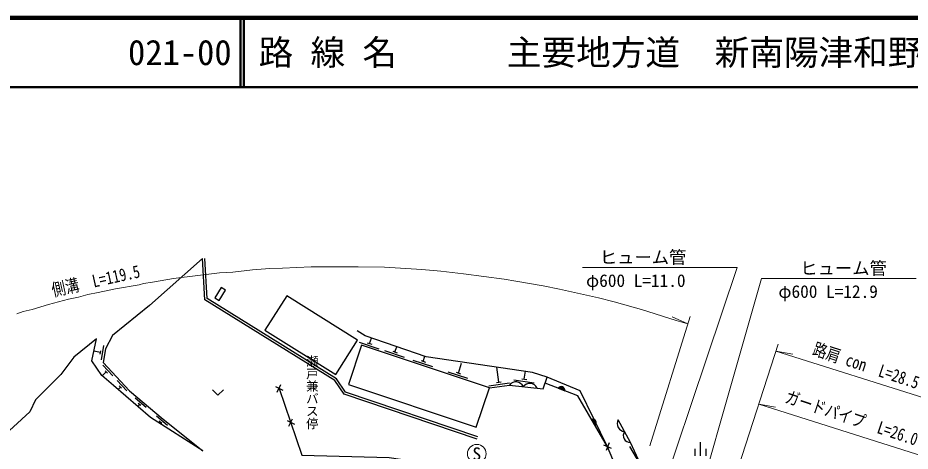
# Model space of a CAD drawing. Units: millimetres at full size, sheet at 1:1000; details may follow other scales. Extents: x 40000 to 680000, y 20000 to 380000.
# Drawn here: x 145611 to 274469, y 317377 to 380000 of the extents above; entities that cross this region are included whole.
import ezdxf
from ezdxf.enums import TextEntityAlignment as Align

# ---------------------------------------------------------------- set-up
doc = ezdxf.new("R2010")
doc.units = ezdxf.units.MM
doc.header["$LTSCALE"] = 1000
for name, color, linetype, lineweight in [('M-BGD', 7, 'Continuous', 25), ('M-STR-HTXT', 7, 'Continuous', 13), ('M-TTL', 2, 'Continuous', 140), ('M-TTL-LINE', 7, 'Continuous', 50)]:
    doc.layers.add(name, color=color, linetype=linetype, lineweight=lineweight)
doc.layers.add('M-BMK-HTXT', color=7, linetype='Continuous')
doc.layers.add('M-TTL-TXT', color=7, linetype='Continuous')
doc.styles.add('@ＭＳ ゴシック', font='')
doc.styles.add('ＭＳ ゴシック', font='')
doc.styles.get('@ＭＳ ゴシック').set_extended_font_data('@MS Gothic')
doc.styles.get('ＭＳ ゴシック').set_extended_font_data('MS Gothic')

msp = doc.modelspace()

# ---------------------------------------------------------------- hatches: boundary and pattern name
at = {"layer": 'M-BGD'}
for points in [[(223657, 326468, -0.82183), (224579, 326106)], [(228981, 321096, 0.82183), (228481, 321952)]]:
    msp.add_hatch(color=256, dxfattribs=at).paths.add_polyline_path(points)

# ---------------------------------------------------------------- linework, layer by layer
for p, q in [((157682, 330573), (158022, 332645)), ((194884, 333122), (197731, 332176)), ((196070, 333044), (196734, 332823)), ((196402, 332933), (196663, 333719)), ((200074, 331713), (200332, 332474)), ((157556, 331658), (156597, 331815)), ((157516, 331416), (157595, 331900)), ((198556, 331901), (201403, 330955)), ((199742, 331823), (200406, 331602)), ((202645, 330542), (205492, 329596)), ((203831, 330464), (204495, 330243)), ((204163, 330354), (204408, 331092)), ((209225, 328671), (209698, 330094)), ((158388, 328828), (157802, 328280)), ((159322, 328264), (157892, 329801)), ((158554, 328649), (158221, 329008)), ((207707, 328859), (210554, 327913)), ((208893, 328781), (209557, 328560)), ((215078, 327338), (214785, 329529)), ((218749, 327766), (218920, 328919)), ((161360, 326073), (159930, 327611)), ((214731, 327291), (215425, 327384)), ((217222, 327676), (220193, 327261)), ((218403, 327814), (219096, 327717)), ((160425, 326637), (160075, 326311)), ((160592, 326458), (160259, 326817)), ((182815, 326710), (183882, 326185)), ((183081, 325915), (183609, 326988)), ((213631, 326841), (216604, 327240)), ((223657, 326468), (224579, 326106)), ((164157, 323681), (162551, 325034)), ((163161, 324128), (162921, 323849)), ((163348, 323970), (162973, 324286)), ((167223, 321100), (165617, 322453)), ((166414, 321389), (166039, 321705)), ((166227, 321547), (166100, 321397)), ((184489, 321791), (185556, 321265)), ((184755, 320996), (185283, 322069)), ((228481, 321952), (228981, 321096)), ((231017, 318561), (230561, 317455)), ((244212, 316692), (244212, 318684)), ((231335, 317785), (230235, 318238)), ((233950, 318063), (235848, 314758)), ((243412, 316692), (243412, 317737)), ((245012, 316692), (245012, 317737))]:
    msp.add_line(p, q, dxfattribs=at)
for points in [[(172272, 345202), (164640, 338421), (159267, 334075), (158247, 332164), (157926, 330206), (161726, 326120), (166613, 322006), (172324, 317419), (164775, 322244), (159433, 326867), (157743, 328331), (156304, 330412), (156968, 333592), (153694, 330958), (151827, 328456), (148180, 324811), (147341, 323048), (143214, 319236)], [(211923, 319125), (192715, 325616), (191367, 327579), (172632, 339235), (172272, 345202)], [(212035, 319457), (192938, 325910), (191614, 327838), (172970, 339437), (172622, 345223)], [(222028, 328053), (219943, 328768), (204582, 331033), (195771, 334022), (194633, 334788)], [(213707, 326549), (216608, 326937), (221457, 326390), (222028, 328053)], [(230785, 318012), (226822, 326118), (222028, 328053)], [(173713, 326264), (174509, 325469), (175304, 326264)], [(183344, 326450), (186634, 316781), (199233, 316455), (209010, 315006), (221315, 310769), (232935, 310611), (233069, 312528), (230785, 318012)], [(230785, 318012), (226493, 325352), (221743, 327222)], [(239131, 305188), (238616, 305260), (236919, 311779), (235848, 314758), (234098, 318637), (232315, 321924)]]:
    msp.add_lwpolyline(points, dxfattribs=at)
for points in [[(174079, 339545), (174701, 339166), (175612, 340660), (174990, 341039)], [(181267, 334874), (191543, 328434), (194663, 333412), (184455, 339810)], [(193346, 326999), (211815, 320859), (213707, 326549), (195237, 332689)]]:
    msp.add_lwpolyline(points, close=True, dxfattribs=at)
for centre, radius, start, end in [((217536, 326240), 1160, 24.04637, 143.07599), ((219524, 326016), 1160, 24.04637, 143.07599), ((224082, 326196), 505, 349.68748, 147.34567), ((228647, 321474), 505, 311.48525, 109.14344), ((233302, 321357), 1138, 150.12758, 266.82605), ((234036, 319629), 993, 143.36555, 273.58811)]:
    msp.add_arc(centre, radius, start, end, dxfattribs=at)
at = {"layer": 'M-STR-HTXT'}
for p, q in [((236856, 318131), (242684, 336849)), ((242355, 335793), (240117, 336801)), ((255428, 332852), (249703, 315118)), ((255096, 331824), (280522, 323804)), ((255096, 331824), (257518, 331418)), ((252621, 324155), (277506, 316240)), ((252621, 324155), (255041, 323744))]:
    msp.add_line(p, q, dxfattribs=at)
for points in [[(145450, 337228), (146390, 337541), (147694, 337861), (150040, 338568), (152914, 339329), (154384, 339642), (155718, 340003), (157197, 340311), (159727, 340839), (163132, 341418), (163734, 341591), (165079, 341780), (168077, 342316), (174729, 343140), (176675, 343269), (179488, 343606), (181987, 343753), (183824, 343823), (187957, 344020), (194762, 344020), (198574, 343984), (201663, 343755), (203944, 343640), (206683, 343395), (209980, 343019), (215863, 342215), (217509, 341968), (221496, 341285), (223809, 340808), (229445, 339531), (231726, 338950), (235658, 337850), (240696, 336277), (242355, 335793)], [(234123, 298157), (249507, 343905), (227149, 343905)], [(239867, 296284), (253002, 342324), (275359, 342324)]]:
    msp.add_lwpolyline(points, dxfattribs=at)
msp.add_circle((211888, 317002), 1350, dxfattribs=at)
at = {"layer": 'M-TTL'}
msp.add_line((680000, 380000), (40000, 380000), dxfattribs=at)
at = {"layer": 'M-TTL-LINE'}
for p, q in [((177750, 380000), (177750, 370000)), ((178250, 380000), (178250, 370000)), ((40000, 370000), (680000, 370000))]:
    msp.add_line(p, q, dxfattribs=at)

# ---------------------------------------------------------------- texts
at = {"layer": 'M-BMK-HTXT', "style": '@ＭＳ ゴシック'}
msp.add_text('瀬戸兼バス停', height=1320, rotation=270, dxfattribs=at).set_placement((188114, 331281), align=Align.MIDDLE_LEFT)
at = {"layer": 'M-STR-HTXT', "style": 'ＭＳ ゴシック'}
for s, p in [('  ヒューム管', (242149, 343933)), ('φ600 L=11.0', (242034, 340558))]:
    msp.add_text(s, height=1833, dxfattribs=at).set_placement(p, align=Align.BOTTOM_RIGHT)
at = {"layer": 'M-STR-HTXT', "style": 'ＭＳ ゴシック', "width": 0.8}
for s, rotation, p in [('側溝\u3000L=119.5', 12.432, (157172, 340586)), ('路肩 con\u3000L=28.5', 341.58, (267656, 328346)), ('ガードパイプ\u3000L=26.0', 341.58, (265573, 320785))]:
    msp.add_text(s, height=1833, rotation=rotation, dxfattribs=at).set_placement(p, align=Align.BOTTOM_CENTER)
at = {"layer": 'M-STR-HTXT', "style": 'ＭＳ ゴシック'}
for s, p in [('\u3000ヒューム管', (256102, 342353)), ('φ600 L=12.9', (255442, 338978))]:
    msp.add_text(s, height=1833, dxfattribs=at).set_placement(p, align=Align.BOTTOM_LEFT)
msp.add_text('S', height=1833, dxfattribs=at).set_placement((211888, 317002), align=Align.MIDDLE_CENTER)
at = {"layer": 'M-TTL-TXT', "style": 'ＭＳ ゴシック'}
for s, p in [('021-00', (161521, 375000)), ('路 線 名', (180380, 375000)), ('主要地方道\u3000新南陽津和野線', (216234, 375000))]:
    msp.add_text(s, height=3666, dxfattribs=at).set_placement(p, align=Align.MIDDLE_LEFT)

doc.saveas('drawing.dxf')
